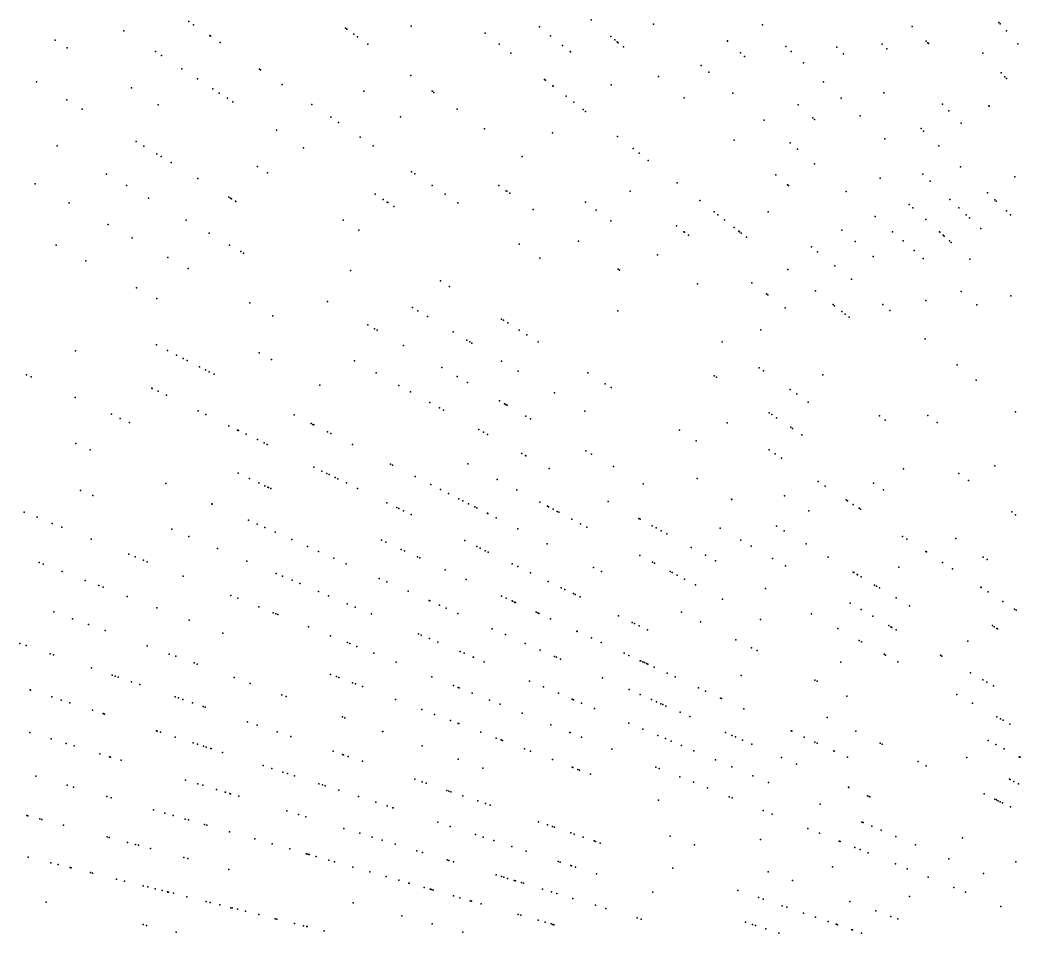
# Model space of a CAD drawing. Header units: metres. Extents: x -4327 to 4266, y -3886 to 3992.
# Drawn here: x -298.3 to -164.5, y 63.9 to 186.2 of the extents above; entities that cross this region are included whole.
import ezdxf

# ---------------------------------------------------------------- set-up
doc = ezdxf.new("R2010")
doc.units = ezdxf.units.M

msp = doc.modelspace()

# ---------------------------------------------------------------- linework, layer by layer
for p in [(-221.87, 186.17, -123.22), (-284.41, 184.7, 2100.3), (-275.71, 185.97, 2088.69), (-275.06, 185.53, 2091.09), (-254.75, 185.08, -120.77), (-254.56, 184.95, -120.68), (-245.95, 185.33, -211.78), (-245.95, 185.33, -211.78), (-245.94, 185.33, 2095.74), (-228.76, 185.25, 2090.38), (-213.53, 185.62, -124.22), (-198.95, 185.52, 2097.18), (-178.94, 185.3, 2093.21), (-167.33, 185.84, -128.71), (-167.15, 185.64, 2095.92), (-166.31, 184.71, 2095.06), (-293.58, 183.45, 2107.51), (-272.91, 184.08, -130.19), (-272.81, 184.02, -122.12), (-253.62, 184.26, -122.99), (-253.14, 183.91, 2097.54), (-236.05, 184.42, 2102.27), (-227.31, 184.07, -118.27), (-219.24, 183.97, -127.33), (-218.71, 183.52, 2093.62), (-203.64, 183.36, 2094.65), (-203.61, 183.34, 2094.4), (-177.04, 183.33, 2099.34), (-291.97, 182.44, 2088.82), (-271.52, 183.14, -126.23), (-251.77, 182.92, 2094), (-234.17, 182.95, -120.72), (-225.7, 182.77, -120.02), (-218.4, 183.26, 2090.65), (-218.25, 183.13, -124.71), (-217.56, 182.56, -126.73), (-195.83, 182.62, 2100.25), (-189.01, 182.52, 2097.36), (-182.95, 182.95, 2093.07), (-182.32, 182.32, 2095.19), (-176.83, 183.11, 2096.85), (-176.75, 183.03, 2095.86), (-164.76, 182.99, 2095.08), (-280.17, 181.94, 2098.07), (-279.37, 181.43, 2099.49), (-232.62, 181.74, 2096.32), (-224.68, 181.95, -126.93), (-224.62, 181.89, -123.34), (-201.89, 181.79, 2094.45), (-201.33, 181.28, 2097.58), (-195.12, 181.95, 2092.56), (-188.09, 181.64, 2096.51), (-169.45, 181.71, 2094.31), (-276.62, 179.64, 2101.02), (-266.23, 179.58, 2090.23), (-266.12, 179.5, 2104.66), (-207.17, 180.09, 2098.37), (-193.48, 180.42, 2102.42), (-274.56, 178.3, 2092.8), (-245.98, 178.72, -122.36), (-228.12, 178.22, 2097.11), (-227.97, 178.11, -118.82), (-212.86, 178.61, 2088.6), (-206.12, 179.17, 2096.54), (-167.01, 179.1, 2093.48), (-166.53, 178.58, 2097.33), (-166.31, 178.35, 2094.6), (-296.07, 177.9, 2102.82), (-283.37, 177.07, 2091.22), (-272.49, 176.96, 2099.51), (-263.19, 177.53, 2096.85), (-252.27, 176.64, -211.78), (-243.12, 176.64, -125.73), (-243.1, 176.62, 2092.53), (-227, 177.35, 2095.29), (-226.94, 177.3, -121.97), (-219.2, 177.5, 2093.84), (-190.78, 177.91, 2091.54), (-292.04, 175.47, 2102.83), (-271.62, 176.39, 2092.84), (-270.53, 175.69, 2099.61), (-242.9, 176.47, -126.38), (-225.22, 175.96, -123.25), (-209.44, 175.74, 2089.94), (-202.9, 176.38, 2099.61), (-188.44, 175.72, 2093.71), (-182.7, 176.43, 2092.14), (-289.97, 174.23, 2102.46), (-279.79, 174.83, 2109.1), (-269.83, 175.23, 2094.18), (-259.23, 174.85, -122.29), (-239.8, 174.23, 2096.65), (-224.2, 175.16, -126.21), (-222.92, 174.17, 2091.45), (-222.64, 173.94, -120.75), (-194.16, 174.82, 2094.77), (-174.88, 174.88, 2094.45), (-174.02, 174.02, 2103.9), (-168.66, 174.66, 2095.48), (-168.63, 174.62, 2094.98), (-256.72, 173.16, 2107.37), (-247.38, 173.22, 4285.12), (-198.72, 172.74, 2092.5), (-192.23, 173.09, 2092.57), (-192, 172.87, 2099.41), (-185.88, 173.34, 2084.06), (-263.96, 171.42, 2094.23), (-255.68, 172.46, 2090.88), (-236.16, 171.58, 2089.46), (-177.73, 171.64, 2092.46), (-177.38, 171.29, 2098.06), (-172.37, 172.37, 2093.86), (-252.76, 170.49, 2098.72), (-227.02, 171.07, 2952.1), (-218.33, 170.58, 2100.05), (-202.72, 170.1, 2093.84), (-182.58, 170.26, 2084.86), (-293.31, 169.34, 2104.93), (-282.74, 169.89, 2086.33), (-281.71, 169.27, 2100.95), (-260.34, 169.07, 2096.64), (-251.03, 169.32, 2108.62), (-216.24, 168.95, 2088.8), (-195.22, 169.71, 2092.57), (-194.28, 168.89, 2101.29), (-175.34, 169.32, 2103.68), (-279.98, 168.23, 2088.11), (-279.42, 167.89, -113.74), (-231.09, 167.9, 2094.61), (-215.45, 168.33, -126.49), (-214.24, 167.38, -122.02), (-278.06, 167.08, 2088.71), (-266.53, 166.55, 2091.26), (-192, 166.91, 2095.61), (-172.44, 166.52, -115.87), (-286.72, 165.54, 2093.99), (-274.49, 164.93, -118.64), (-265.19, 165.71, 2096.3), (-245.89, 165.86, -122.76), (-245.45, 165.56, 2094.18), (-197.18, 165.45, 2101.04), (-183.22, 164.98, 2097.81), (-177.51, 165.53, 2104.8), (-176.49, 164.58, -118.27), (-165.18, 165.18, 2096.02), (-296.27, 164.23, 2090.74), (-284.06, 164, 2104.34), (-243.14, 164, -128), (-234.22, 164, 2960.98), (-233.23, 163.31, 2948.53), (-233.15, 163.26, 2947.54), (-216.66, 163.27, -186.56), (-210.38, 164.37, 2094.05), (-195.58, 164.11, 2093.49), (-195.46, 164.01, 2092.25), (-281.11, 162.3, 2097.53), (-270.36, 162.45, -115.09), (-270.12, 162.31, 2089.12), (-269.97, 162.21, -126.75), (-269.45, 161.9, -120.77), (-250.77, 162.85, -126.06), (-249.69, 162.15, -127.82), (-241.4, 162.83, 2092.59), (-232.77, 162.99, 2951.1), (-207.34, 161.99, 2091.01), (-187.77, 163.23, 2087.48), (-173.89, 162.16, -118.14), (-168.84, 163.04, -125.7), (-167.84, 162.08, 2093.54), (-167.67, 161.92, -118.53), (-291.73, 161.71, 2094.86), (-269.42, 161.89, -121.54), (-249.15, 161.8, -128.69), (-249.06, 161.74, -130.19), (-248.26, 161.22, -131.12), (-239.71, 161.69, 2094.64), (-229.65, 160.81, -192.8), (-222.64, 161.76, 2094.75), (-221.19, 160.7, 2089.94), (-179.34, 161.48, -118.27), (-178.84, 161.03, 2096.99), (-172.68, 161.03, -120.87), (-166.31, 160.61, -126.92), (-276.04, 159.37, 2089.83), (-255.04, 159.37, 2094.27), (-219.24, 159.29, -100.4), (-205.41, 160.48, -121.29), (-204.91, 160.09, 2094.17), (-204.03, 159.41, -124.97), (-198.2, 160.5, 2100.83), (-183.89, 159.85, -120.9), (-177.08, 159.45, 2096.5), (-171.69, 160.1, -122.94), (-171.26, 159.7, -124.59), (-165.77, 160.08, 2098.89), (-286.5, 158.81, 2094.03), (-252.94, 158.05, 2101.44), (-210.47, 158.6, 3724.94), (-202.74, 158.4, -121.43), (-202.13, 157.92, 2093.85), (-188.33, 158.03, 2091.85), (-169.71, 158.26, 2102.99), (-283.26, 157.02, 2092.84), (-272.99, 157.61, 2097.45), (-223.58, 156.55, -187.7), (-209.45, 157.83, 3678.41), (-209.37, 157.77, 3676.92), (-208.85, 157.38, 3667.94), (-202.01, 157.82, -123.39), (-201.78, 157.64, 2090.12), (-201.09, 157.11, -120.61), (-181.53, 157.8, -120.99), (-180.14, 156.6, 2089.91), (-175.27, 157.81, -121.39), (-175.21, 157.76, -119.89), (-174.79, 157.38, -123.17), (-174.62, 157.23, -118.68), (-173.91, 156.59, -124.35), (-293.43, 156.02, 2094.55), (-270.24, 156.02, -101.86), (-231.5, 156.15, 2090.18), (-192.38, 155.79, 2096.44), (-186.55, 156.53, 2101.69), (-178.67, 155.31, -121.84), (-173.68, 156.38, -116.76), (-289.46, 153.91, 2095.76), (-278.5, 154.38, 2095.44), (-268.76, 155.17, -109.23), (-268.38, 154.95, 2101.02), (-228.74, 154.29, 2091.38), (-212.99, 154.75, 2092.25), (-191.58, 155.14, 2097.56), (-184.14, 154.51, 2094.5), (-177.44, 154.24, 2088.81), (-171.21, 154.16, 2098.39), (-275.79, 152.88, 2098.19), (-254.05, 152.65, 2104.73), (-218.24, 152.81, 3736.76), (-218.06, 152.69, 3733.77), (-195.56, 152.78, 2091.83), (-189.25, 153.25, 2101.69), (-242.04, 151.24, 2092.88), (-187.05, 151.47, -122.89), (-282.71, 150.32, -112.11), (-240.84, 150.5, 2099.63), (-207.65, 150.86, 2095.09), (-200.35, 150.97, 3491.75), (-191.87, 149.9, 2091.37), (-279.99, 148.87, -104.09), (-198.41, 149.51, 3444.8), (-198.41, 149.51, 3444.8), (-198.24, 149.38, -170.7), (-177.09, 148.6, 2095.03), (-172.34, 149.81, 2090.31), (-165.73, 149.22, -122.11), (-267.53, 148.3, 2097.56), (-257.16, 148.47, 2100.36), (-245.78, 147.68, -122.36), (-245.05, 147.24, -120.52), (-218.31, 147.25, 2092.75), (-195.93, 147.65, 3388.88), (-189.51, 148.06, -121.63), (-189.33, 147.92, -119.87), (-182.84, 148.06, 2090.3), (-181.89, 147.29, 2089.68), (-170.28, 148.02, -123.06), (-264.44, 146.58, 2097.32), (-243.77, 146.47, 2111.18), (-233.85, 146.13, 2098.96), (-233.62, 145.98, -124.37), (-188.33, 147.14, -124), (-187.89, 146.8, -124.54), (-187.34, 146.37, -125.33), (-251.74, 145.34, -118.09), (-250.88, 144.84, -117.87), (-250.52, 144.64, -119.54), (-233.03, 145.62, -121), (-231.48, 144.65, 2104.37), (-199.18, 144.71, 2094.83), (-240.32, 144.4, 2098.61), (-238.51, 143.31, -123.07), (-230.49, 144.03, -127.01), (-177.2, 143.5, 2097.89), (-290.85, 141.86, 2091.11), (-280.01, 142.67, -118.18), (-278.55, 141.93, -117.57), (-246.97, 142.59, 2099.72), (-238.12, 143.08, -124.69), (-237.85, 142.91, -124.18), (-228.95, 143.07, -126.16), (-204.34, 143.08, -171.55), (-277.35, 141.32, -124.48), (-276.47, 140.87, -122.91), (-275.94, 140.6, -108.05), (-266.31, 141.6, -128.9), (-264.62, 140.7, -124.43), (-253.53, 140.53, 2091.51), (-233.85, 140.51, 2094.31), (-274.28, 139.75, -103.46), (-273.47, 139.34, -107.65), (-241.87, 139.64, -126.27), (-231.62, 139.17, 2092.12), (-199.37, 139.6, 3287.25), (-198.79, 139.2, 2506.03), (-172.88, 140, 2100), (-297.41, 138.68, -131.44), (-296.81, 138.4, 2093.54), (-272.96, 139.08, 2100.78), (-272.3, 138.74, -120.48), (-250.65, 138.94, 2092.97), (-239.81, 138.46, -126.65), (-239.78, 138.44, -122.46), (-222.32, 138.92, -126.89), (-205.39, 138.54, 2088.36), (-205.11, 138.35, 2095.19), (-190.88, 138.68, 2096.26), (-170.37, 137.96, 2091.29), (-280.66, 136.89, 2101.17), (-280.59, 136.85, -120.13), (-258.19, 137.28, -126.86), (-247.59, 137.24, -118.8), (-238.41, 137.65, -125.37), (-220, 137.47, 2089.21), (-219.21, 136.98, 2091.08), (-195.23, 136.7, -163.9), (-290.91, 135.65, -127.15), (-279.79, 136.46, -121.74), (-278.7, 135.93, 2102.25), (-246.04, 136.38, -121.68), (-234.15, 135.19, 2093.36), (-226.78, 136.26, 2093.35), (-194.37, 136.1, 3366.9), (-274.46, 133.86, -124.44), (-243.44, 134.94, 2100.89), (-242.17, 134.24, -124.28), (-241.63, 133.94, -123.82), (-233.47, 134.79, -122.23), (-233.27, 134.68, 2094.5), (-233.12, 134.59, -126.68), (-222.7, 133.81, 2092.43), (-192.82, 135.01, 3339.97), (-286.04, 133.38, -116.73), (-284.87, 132.83, -120.16), (-273.41, 133.35, -125.32), (-261.6, 133.29, 2101.59), (-230.61, 133.15, -129.25), (-230, 132.79, 2092.21), (-198.05, 133.58, -117.56), (-197.71, 133.35, -113.83), (-197.08, 132.93, -119.9), (-183.31, 133.18, 2106.1), (-182.51, 132.6, 2096.9), (-176.81, 133.24, 2100.87), (-165.11, 133.7, 2092.74), (-283.66, 132.27, -120.83), (-270.33, 131.85, 2102.6), (-269.17, 131.28, 2101.77), (-269.05, 131.23, 2092.7), (-259.33, 132.13, -119.16), (-259.1, 132.02, -119.8), (-258.99, 131.96, -124.6), (-258.96, 131.95, -117.52), (-236.92, 131.33, -123), (-210.06, 131.26, 2097.68), (-203.66, 132.26, 2095.73), (-195.17, 131.64, -120.03), (-194.93, 131.48, 2089.06), (-175.57, 132.3, -151.09), (-268.02, 130.72, -124.76), (-266.53, 129.99, -121.6), (-257.14, 131.02, -117.24), (-256.69, 130.79, -122.38), (-236.29, 130.98, -123.38), (-235.75, 130.68, -122.93), (-207.8, 129.85, 2094.72), (-193.69, 130.64, 2096.27), (-290.83, 129.48, 2094.95), (-288.91, 128.63, 2096.53), (-265.63, 129.56, -125.93), (-265.23, 129.36, 2095.57), (-253.81, 129.32, -119.73), (-222.57, 128.5, 2097.82), (-198.07, 128.63, 2098.25), (-231.14, 128.13, -120), (-230.66, 127.86, -118.19), (-230.59, 127.82, 2095.23), (-221.81, 128.06, 2100.19), (-197.27, 128.11, 2100.12), (-196.38, 127.53, 2100.99), (-258.98, 126.31, -118.34), (-257.89, 125.78, 2095.45), (-248.7, 126.72, 2098.01), (-248.43, 126.58, 2095.78), (-238.36, 126.74, 2099.21), (-238.36, 126.74, 2099.21), (-227.5, 126.11, 2104.23), (-218.89, 126.38, 2091.53), (-180.08, 126.09, -151.09), (-167.87, 126.5, 2104.78), (-269.1, 125.48, -126.51), (-267.58, 124.78, -122.77), (-257.25, 125.47, 2090.25), (-256.92, 125.31, 2096.1), (-256.12, 124.92, -120.13), (-255.78, 124.75, -126.05), (-245.41, 125.04, 2096.49), (-234.46, 124.66, 2101.04), (-207.7, 124.8, 2091.26), (-172.68, 125.46, 2102.44), (-171.37, 124.51, 2086.53), (-290.18, 123.18, 2089.86), (-278.76, 124.11, 2100.45), (-266.34, 124.2, -124.08), (-265.54, 123.82, -126.16), (-265.14, 123.64, -128.44), (-265.06, 123.6, -128.02), (-264.71, 123.44, -122.57), (-254.62, 124.19, 2094.43), (-253.13, 123.46, -125.3), (-243.31, 123.97, 2096.29), (-242.03, 123.32, -123.16), (-231.82, 123.26, -118.36), (-214.91, 124.08, -121.95), (-191.51, 124.37, 2100.88), (-190.55, 123.75, 2090.44), (-184.1, 124.17, 2096.27), (-182.74, 123.26, 2091.67), (-288.56, 122.49, 2101.5), (-240.94, 122.76, 2102.68), (-239.58, 122.07, -123.16), (-239.02, 121.79, -123.93), (-203.08, 122.02, 2094.64), (-203.03, 121.99, 2094.15), (-195.98, 122.46, 2094.29), (-187.73, 121.91, 2091.3), (-187.57, 121.81, 2100.38), (-272.62, 121.38, -121.61), (-272.57, 121.36, 2102.18), (-249.22, 121.55, -120.3), (-247.89, 120.9, -119.3), (-247.6, 120.76, -124.37), (-247, 120.47, 2091.78), (-238.29, 121.41, -125.69), (-237.44, 120.98, -128.27), (-237.18, 120.85, -128.31), (-228.74, 121.62, -121.75), (-227.71, 121.08, 2095.69), (-227.56, 120.99, -124.57), (-226.97, 120.68, -121.32), (-219.59, 121.72, 2096.77), (-192.75, 120.45, 2091.18), (-186.81, 121.32, 2102.74), (-186.01, 120.8, -119.1), (-185.84, 120.68, 2091.8), (-297.72, 120.29, -126.18), (-295.98, 119.59, -118.46), (-267.73, 119.2, -122.8), (-245.94, 119.95, 2091.68), (-235.76, 120.13, 2093.6), (-235.75, 120.12, -122.94), (-235.72, 120.1, 2102.42), (-235.7, 120.1, 2093.1), (-234.58, 119.53, 2101.57), (-226.41, 120.38, 2093.1), (-226.2, 120.27, -124.87), (-224.47, 119.35, 2103.69), (-215.49, 119.45, -123.26), (-215.32, 119.35, -123.67), (-165.59, 120.31, 2095.78), (-165.08, 119.94, 2101.12), (-293.99, 118.78, 2109.81), (-292.68, 118.25, 2100.41), (-277.98, 117.99, 2102.93), (-266.55, 118.68, -122.63), (-265.53, 118.22, 2097.2), (-231.66, 118.04, 2093.92), (-223.28, 118.72, 2092.53), (-222.43, 118.27, 2094.15), (-213.69, 118.45, 2098.58), (-213.19, 118.17, -122.94), (-212.51, 117.8, 2096.97), (-204.6, 118.13, 2099), (-197.09, 118.42, 2094.17), (-196.04, 117.79, 2093.55), (-288.77, 116.67, -119.26), (-275.68, 117.02, 2093.69), (-264.14, 117.6, -118.56), (-261.94, 116.63, -122.36), (-249.94, 116.55, -120), (-238.79, 116.47, -119.94), (-211.74, 117.37, -121.78), (-201.85, 116.54, -124.5), (-180.22, 117.04, 2094), (-179.63, 116.65, 2087.04), (-173.09, 116.75, 2090.6), (-271.87, 115.4, -128.9), (-259.84, 115.69, -121.38), (-249.34, 116.27, -121.5), (-247.27, 115.3, -119.25), (-246.85, 115.11, -120.29), (-237.18, 115.68, -127.91), (-236.73, 115.46, -124.31), (-236.03, 115.12, -121.85), (-227.75, 116.05, 2095.97), (-208.47, 115.56, 2086.93), (-200.44, 115.73, 2097.52), (-193.12, 116.04, 2094.17), (-283.75, 114.64, -124.13), (-282.88, 114.29, 2108.29), (-281.78, 113.85, -118.66), (-267.95, 113.74, -121.04), (-258.34, 115.02, 2099.29), (-256.28, 114.1, 2099.84), (-245.12, 114.3, -125.13), (-245.1, 114.29, -124.58), (-244.79, 114.15, -125.32), (-235.66, 114.94, 2102.21), (-215.34, 114.5, 2094.85), (-206.58, 114.51, 2098.5), (-205.22, 113.76, -123.7), (-197.59, 114.08, 2099.14), (-190.14, 114.25, 2094.03), (-177.11, 115.01, 2102.92), (-177, 114.95, 2101.68), (-169.41, 114.27, 2092.29), (-168.9, 113.93, 2097.88), (-295.74, 113.52, -117.16), (-295.21, 113.32, 2096.28), (-281.26, 113.63, 2104.25), (-254.63, 113.37, 2095.04), (-241.41, 112.57, 2098.41), (-232.43, 113.36, -124.47), (-231.68, 113, -125.63), (-221.56, 112.89, 2096.05), (-213.65, 113.6, -118.1), (-213.4, 113.47, 2095.86), (-195.88, 113.09, 2102.37), (-180.71, 112.92, 2087.65), (-174.87, 113.56, 2087.86), (-173.54, 112.7, 2095.06), (-292.67, 112.35, -118.09), (-289.56, 111.15, -117.02), (-276.46, 111.7, 2092.61), (-264.02, 112.07, 2094.7), (-263.16, 111.7, -120.52), (-261.88, 111.16, -122.5), (-250.25, 111.42, -124.75), (-238.61, 111.27, 2101.57), (-230, 112.18, -150.26), (-220.49, 112.35, 2095.69), (-211.28, 112.34, -123.98), (-211.02, 112.2, -124), (-210.35, 111.84, 2096), (-209.39, 111.33, 2096.63), (-186.81, 112.25, -127.02), (-186.72, 112.19, -125.21), (-186.28, 111.93, -122.56), (-186.25, 111.91, -126.16), (-185.74, 111.61, -121.12), (-287.75, 110.46, -118.6), (-287.17, 110.23, -123.6), (-260.84, 110.72, 2094.92), (-249.2, 110.95, -122.43), (-227.61, 111.01, 2095.5), (-225.89, 110.17, -121.14), (-225.4, 109.94, 2104.11), (-207.91, 110.55, -127.44), (-198.55, 110.06, 2099.26), (-183.94, 110.52, 2091.02), (-183.71, 110.38, -124.28), (-183.31, 110.14, 2095.11), (-169.75, 110.24, -118.41), (-169.7, 110.2, -120.01), (-283.97, 109, 2101.86), (-270.1, 109.13, 2101.91), (-269.16, 108.75, 2103.06), (-258.35, 109.66, -120.67), (-257, 109.09, -124.03), (-246.37, 109.69, -126.2), (-243.55, 108.44, 2091.07), (-243.46, 108.4, 2090.33), (-233.86, 109.05, -116.83), (-233.22, 108.75, -118.37), (-232.45, 108.39, -120.2), (-224.24, 109.37, -128.75), (-223.99, 109.25, -129.82), (-223.36, 108.94, -123.48), (-204.29, 108.62, 2096.77), (-181.07, 108.8, 2092.11), (-168.77, 109.6, -120.39), (-279.96, 107.47, -120.68), (-266.32, 107.6, -126.85), (-254.51, 108.03, -120.85), (-253.44, 107.58, 2095.74), (-242.18, 107.82, -118.81), (-241.28, 107.42, -123.95), (-232.39, 108.37, -120.34), (-232.11, 108.23, -124.48), (-232.02, 108.19, 2099.2), (-232, 108.18, -125.28), (-187.23, 108.09, 2095.38), (-185.75, 107.24, 2101.33), (-179.28, 107.72, 2094.33), (-166.79, 108.31, 2095.33), (-165.22, 107.3, -132.65), (-165.01, 107.16, 2097.29), (-293.78, 106.93, 2103.65), (-291.26, 106.01, 2093.43), (-275.64, 105.81, -121.45), (-264.4, 106.82, -120.95), (-264.07, 106.69, 2097), (-263.78, 106.57, -118.66), (-251.28, 106.66, 2086.72), (-239.71, 106.72, -125.24), (-229.23, 106.89, 2102.59), (-229.02, 106.79, -125.73), (-228.88, 106.73, 2099.36), (-227.3, 105.99, 2094.54), (-218.19, 106.42, -120.46), (-209.8, 106.9, -121.03), (-199.19, 105.91, 2096.9), (-192.39, 106.65, 2087.44), (-184.19, 106.34, -128.03), (-289.14, 105.24, 2094.01), (-286.9, 104.42, 2101.69), (-259.68, 104.92, 2105.2), (-235.11, 104.68, -118.9), (-216.37, 105.53, -122.25), (-216.07, 105.39, 2094.75), (-215.45, 105.08, 2098.86), (-214.32, 104.53, -125.04), (-207.22, 105.58, -126.52), (-188.86, 104.69, 2092.89), (-182.02, 105.09, 2092.97), (-181.77, 104.95, -125.88), (-181.62, 104.86, -129.07), (-181.06, 104.53, -127.25), (-168.19, 105.1, 2089.61), (-167.94, 104.94, -129.29), (-167.57, 104.71, -125.35), (-167.49, 104.66, 2092.95), (-271.14, 104.08, 2087.14), (-256.75, 103.74, -119.24), (-244.97, 103.98, -128.45), (-244.62, 103.83, -121.02), (-243.51, 103.36, -118.21), (-233.33, 103.89, -117.16), (-223.77, 104.35, 2100.79), (-223.72, 104.32, 2100.29), (-221.84, 103.44, 2092.48), (-202.51, 103.18, -121.56), (-186.01, 103.11, -123.64), (-171.47, 103.03, 2095.47), (-298.29, 102.71, -120.61), (-297.46, 102.42, -118.7), (-281.28, 102.38, 2100.78), (-254.47, 102.81, -124.81), (-254.16, 102.69, 2086.57), (-253.22, 102.31, 2096.54), (-242.4, 102.89, 2092.75), (-230.71, 102.72, -125.48), (-228.67, 101.81, 2100.14), (-220.55, 102.84, 2100.2), (-200.4, 102.11, -129.44), (-199.67, 101.74, -127.35), (-185.7, 102.94, -121.74), (-294.26, 101.32, -117.04), (-293.79, 101.16, 2098.62), (-278.31, 101.29, -123.15), (-277.44, 100.98, -121.45), (-250.95, 101.39, -126.48), (-239.41, 101.62, 2103.99), (-238.86, 101.39, -121.43), (-237.66, 100.88, 2107.49), (-237.6, 100.86, -122), (-226.78, 100.97, -122.34), (-226.52, 100.85, -126.26), (-225.98, 100.61, 2104.76), (-217.46, 101.4, 2100.84), (-216.81, 101.1, -124.12), (-215.29, 100.39, -118.03), (-215.22, 100.36, -122.06), (-182.68, 101.26, -130.44), (-182.48, 101.15, 2089.11), (-175.14, 101.12, 2094.26), (-174.95, 101.01, 2092.02), (-288.74, 99.42, 2094.1), (-274.99, 100.09, 2094.66), (-274.57, 99.93, 2091.44), (-247.96, 100.18, -125.69), (-236.18, 100.25, -117.01), (-214.94, 100.23, -118.81), (-214.75, 100.14, 2094.89), (-214.48, 100.01, -125.25), (-214.29, 99.92, -120.23), (-213.45, 99.53, -122.03), (-188.48, 100.22, 2091.38), (-180.85, 100.25, 2093.56), (-285.95, 98.46, -123.05), (-285.57, 98.33, -120.02), (-285.16, 98.19, -119.08), (-269.65, 98.15, 2095.7), (-256.73, 98.55, 2102.09), (-255.96, 98.26, -127.21), (-255.63, 98.13, 2101.99), (-243.18, 98.25, -124.31), (-220.35, 98.11, -122.98), (-211.69, 98.71, 2095.77), (-210.65, 98.23, 2095.9), (-201.79, 98.42, 2097.52), (-191.94, 97.8, -125.87), (-171.1, 98.78, 2106), (-169.45, 97.83, -58.6), (-296.93, 96.48, -119.36), (-296.87, 96.46, -119.53), (-283.36, 97.57, 2103.26), (-282.26, 97.19, 2095.09), (-267.5, 97.36, -120.19), (-253.79, 97.42, 2104.77), (-253.41, 97.28, -130.65), (-252.48, 96.92, 2102.93), (-240.29, 97.08, 2096.54), (-239.65, 96.82, -124.76), (-239.52, 96.77, -120.38), (-230.1, 97.67, -127.8), (-228.25, 96.89, 2099.91), (-216.8, 96.53, -117.92), (-207.52, 96.77, 2096.03), (-191.64, 97.64, -126.45), (-168.92, 97.53, -123.29), (-168.05, 97.02, -125.79), (-294.03, 95.54, -116.84), (-292.78, 95.13, 2095), (-277.54, 95.57, 2092.76), (-277.1, 95.41, -122.8), (-276.49, 95.2, -126.86), (-263.27, 95.82, 2097.12), (-262.68, 95.61, 2092.41), (-248.06, 95.22, -119.26), (-237.79, 96.07, -124.31), (-235.46, 95.13, 2101.46), (-226.22, 96.03, -122.28), (-224.4, 95.25, -125.64), (-224.21, 95.17, 2092.12), (-215.32, 95.86, 2094.03), (-213.78, 95.18, -124.35), (-206.59, 96.33, 2086.59), (-204.55, 95.38, -119.77), (-204.45, 95.34, -122.08), (-187.68, 95.63, -130.9), (-172.92, 95.85, 2095.19), (-291.63, 94.76, 2102.76), (-288.57, 93.76, -123.26), (-275.22, 94.77, -118.43), (-273.77, 94.27, -126.56), (-273.5, 94.17, 2103.96), (-244.52, 93.86, 2099.98), (-234.05, 94.56, -124.57), (-223.14, 94.72, -123.93), (-221.42, 93.99, 2095.99), (-213.13, 94.89, -122.5), (-212.53, 94.62, -119.42), (-212.29, 94.52, 2105.97), (-211.87, 94.33, 2101.74), (-201.45, 93.94, -126), (-170.86, 94.71, -61.3), (-287.17, 93.31, 2102.68), (-287.07, 93.27, 2101.94), (-287, 93.25, 2101.44), (-255.14, 92.86, 2093.21), (-254.82, 92.75, 2099.56), (-242.82, 93.21, 2094.66), (-240.71, 92.4, -125.49), (-231.08, 93.36, -123.16), (-209.97, 93.49, -124.71), (-208.68, 92.91, 2101.62), (-190.27, 92.8, 2096.59), (-167.58, 92.89, -124.5), (-167.11, 92.63, -59.96), (-166.74, 92.43, 2093.59), (-280.04, 90.99, -122.06), (-267.83, 92.22, 2094.18), (-266.55, 91.78, -120.3), (-239.67, 92, 2095.58), (-239.59, 91.97, 2094.84), (-227.26, 91.82, -122.46), (-216.83, 92.04, -118.65), (-214.95, 91.24, -118.26), (-195.12, 90.99, 2086.67), (-165.84, 91.92, -127.52), (-165.83, 91.92, -121.15), (-296.96, 90.79, 2097.39), (-294.1, 89.92, -117.57), (-279.93, 90.95, 2098.46), (-279.5, 90.82, -118.83), (-277.52, 90.17, 2097.04), (-263.89, 90.86, -123.62), (-263.87, 90.86, -123.07), (-262.06, 90.23, 2100.8), (-249.79, 90.92, 2103.27), (-249.74, 90.9, 2093.7), (-236.61, 90.83, -122.5), (-234.57, 90.04, 2108.08), (-233.92, 89.79, -125.53), (-233.73, 89.72, -120.84), (-224.73, 90.8, -125.08), (-224.67, 90.77, -119.09), (-223.14, 90.15, 2096.99), (-212.96, 90.4, 2086.21), (-211.93, 89.96, -123.47), (-203.89, 90.78, -121.26), (-203.04, 90.4, -122.96), (-202.57, 90.19, -124.9), (-201.61, 89.76, -125.74), (-195.01, 90.94, 2096.74), (-193.35, 90.16, -118.94), (-186.47, 90.95, -118.65), (-168.76, 89.73, -82.67), (-292.13, 89.31, -120.81), (-291.05, 88.98, -123.64), (-275.12, 89.39, 2095.63), (-274.55, 89.21, -127.3), (-273.76, 88.95, -123.58), (-273.36, 88.82, -121.36), (-272.76, 88.63, -125.36), (-272.73, 88.62, -119.06), (-244.49, 88.99, 2095.41), (-230.77, 88.59, -123.33), (-219.12, 88.53, -124.25), (-211.15, 89.63, 2099.76), (-209.76, 89.04, -117.76), (-208.11, 88.34, -126.37), (-200.37, 89.21, -125.6), (-191.93, 89.5, -122.19), (-191.61, 89.35, -118.78), (-189.41, 88.32, -126.9), (-183.22, 89.36, -127.15), (-183.21, 89.36, -126.68), (-182.94, 89.23, -125.27), (-167.74, 89.19, -105.38), (-166.61, 88.59, -106.15), (-287.6, 87.93, -121.22), (-286.32, 87.54, -124.49), (-286.2, 87.5, 2108.62), (-284.76, 87.06, 2097.97), (-271.19, 88.11, 2099.47), (-256.37, 88.27, -125.44), (-255.12, 87.84, -124.12), (-255.01, 87.81, 2097.23), (-254.38, 87.59, -119.17), (-239.66, 87.23, 2100.83), (-229.98, 88.28, -128.84), (-227.04, 87.15, -121.83), (-205.24, 87.12, -121.14), (-196.39, 87.44, 2094.75), (-189.34, 88.29, -126.54), (-187.57, 87.46, -129.24), (-171.6, 87.43, 2102.2), (-164.62, 87.53, -87), (-164.53, 87.48, -112.17), (-164.49, 87.46, -125.73), (-265.76, 86.35, 2091.67), (-264.61, 85.98, 2091.32), (-252.46, 86.93, -121.24), (-236.36, 86.03, -125.84), (-224.43, 86.15, -117.33), (-224.31, 86.11, -123.17), (-223.63, 85.84, 2097.36), (-223.42, 85.76, 2095.38), (-213.23, 86.15, -127.07), (-212.76, 85.96, -124.35), (-203.04, 86.18, -123.92), (-194.41, 86.56, 2096.23), (-178.12, 86.88, 2100.17), (-177.03, 86.34, 2099.53), (-296.16, 84.92, -123.02), (-276.13, 84.42, -127.15), (-263.13, 85.49, 2097.08), (-262.5, 85.29, 2092.12), (-261.54, 84.98, 2102.09), (-245.47, 84.52, -125.83), (-221.96, 85.2, -122.04), (-210.01, 84.85, 2105.35), (-200.25, 85, 2086.19), (-165.91, 84.54, -123.61), (-165.81, 84.48, -110.64), (-292, 83.73, 2107.22), (-291.11, 83.48, 2100.78), (-274.48, 83.92, -123.59), (-273.84, 83.72, 2099.81), (-271.99, 83.16, -117.54), (-258.29, 83.92, -119.59), (-257.8, 83.76, 2089.74), (-257.46, 83.65, -123.99), (-255.64, 83.06, -122.76), (-244.49, 84.18, -125.68), (-243.94, 83.99, -124.01), (-241.17, 83.04, 2091.5), (-208.19, 84.12, -122.95), (-206.32, 83.36, -122.47), (-198.14, 84.11, 2097.48), (-187.43, 83.45, -120.63), (-187.41, 83.44, -122.13), (-165.3, 84.23, -124.18), (-164.7, 83.92, -126.08), (-286.69, 82.21, -124.01), (-286.1, 82.04, -120.91), (-270.84, 82.81, -121.04), (-270.81, 82.8, -121.76), (-270.21, 82.61, 2097.55), (-270.11, 82.58, -118.35), (-269.02, 82.25, -119.14), (-253.01, 82.21, -125.74), (-240.92, 82.95, 2098.84), (-240.64, 82.86, -116.74), (-239.05, 82.31, -120.34), (-237.04, 81.62, -118.99), (-212.85, 81.71, 2097.65), (-203.4, 82.18, -124.51), (-203.02, 82.03, -125.23), (-184.88, 82.31, -123.34), (-184.68, 82.23, 2093.51), (-184.59, 82.19, 2092.52), (-169.3, 82.58, -87.03), (-167.85, 81.87, 2088.67), (-167.62, 81.75, -111.43), (-167.39, 81.64, 2095.74), (-280.45, 80.42, -127.14), (-280.44, 80.42, -119.45), (-262.61, 80.29, 2090.29), (-250.69, 81.45, -127.94), (-249.18, 80.96, 2100.72), (-249.18, 80.96, 2091.4), (-248.4, 80.71, -121.36), (-248.35, 80.69, -124.99), (-236.01, 81.26, -121.83), (-235.39, 81.05, 2098.53), (-198.87, 80.35, -120.97), (-191.22, 81.17, -111.99), (-167.15, 81.52, -110.85), (-166.81, 81.36, -109.53), (-165.77, 80.85, 2088.37), (-297.37, 79.68, 2103.09), (-297.36, 79.68, 2095), (-297.22, 79.64, 2094.01), (-295.64, 79.22, 2106.88), (-295.36, 79.14, -120.74), (-278.9, 79.97, -128.33), (-277.79, 79.66, 2101.98), (-276.19, 79.2, -127.27), (-275.74, 79.07, 2094.95), (-261.02, 79.8, -122.68), (-260.06, 79.51, -121.88), (-197.67, 79.86, 2099.96), (-292.45, 78.36, -127.45), (-273.62, 78.46, -124.04), (-273.27, 78.36, -126.11), (-254.94, 77.94, -121.58), (-242.39, 78.76, -120.12), (-240.73, 78.22, -119.13), (-228.91, 78.82, -121.78), (-227.69, 78.4, -125.94), (-227.69, 78.4, -125.94), (-227.06, 78.18, 2092.51), (-226.79, 78.09, 2100.1), (-192.9, 77.94, -120.65), (-185.65, 78.8, -123.52), (-185.47, 78.73, -121.44), (-184.31, 78.24, 2097.46), (-183.06, 77.7, -127.53), (-286.62, 76.8, -122.44), (-286.35, 76.73, 2096.9), (-270.27, 77.5, 2104.55), (-266.89, 76.53, 2095.69), (-252.83, 77.3, -123.37), (-251.18, 76.79, -126.43), (-249.83, 76.38, -116.4), (-237.35, 77.12, -118.45), (-236.32, 76.79, -124.65), (-234.9, 76.32, -123.73), (-224.59, 77.33, -123.57), (-224.15, 77.18, -117.31), (-222.93, 76.76, 2094.77), (-211.29, 76.9, 2100.75), (-199.2, 76.47, 2090.39), (-191.3, 77.29, -121.61), (-181.09, 76.87, 2097.04), (-172.2, 76.67, 2095.29), (-283.89, 76.07, -124.66), (-282.83, 75.78, 2095.9), (-282.43, 75.68, 2092.92), (-280.82, 75.25, 2097.7), (-264.55, 75.86, -121.9), (-262.2, 75.19, -123.68), (-248.1, 75.85, -117.98), (-245.2, 74.96, 2102.42), (-232.47, 75.53, -128.18), (-221.48, 76.26, -127.1), (-221.28, 76.19, -124.85), (-220.66, 75.98, -124.49), (-208.06, 75.73, 2101.12), (-188.69, 76.23, -128.63), (-188.54, 76.18, -126.53), (-186.6, 75.39, 2096.11), (-185.89, 75.1, -117.73), (-178.49, 75.76, -130.1), (-297.19, 74.1, 2108.37), (-276.39, 74.06, -125.62), (-275.85, 73.91, 2094.12), (-260.02, 74.56, 2094.35), (-259.77, 74.49, -122), (-259.76, 74.49, -125.02), (-259.6, 74.44, -122.99), (-258.65, 74.17, 2101.34), (-256.98, 73.69, -127.07), (-256.97, 73.68, 2096.78), (-244.42, 74.73, -115.56), (-241.13, 73.72, -118.84), (-240.93, 73.66, 2094.4), (-230.55, 74.91, -126.11), (-184.81, 74.67, 2100.06), (-174.03, 73.87, 2088.71), (-294.16, 73.34, 2094.93), (-293.19, 73.1, 2096.08), (-291.56, 72.69, 2100.62), (-291.45, 72.67, -122.79), (-270.33, 72.43, 2094.89), (-256.23, 73.47, -121.04), (-253.76, 72.76, 2097.96), (-240.28, 73.46, 2108.08), (-226.28, 73.52, -118.38), (-226.03, 73.44, -123.31), (-224.57, 72.97, -118.62), (-224.51, 72.95, -121.5), (-223.97, 72.77, -116.53), (-210.94, 72.63, 2095.16), (-189.59, 72.78, 2091.16), (-181.13, 73.18, -119.49), (-179.57, 72.55, -124.05), (-165.05, 73.48, 2097.99), (-288.86, 72.02, 2097.48), (-288.61, 71.96, -124.63), (-285.36, 71.15, 2096.73), (-251.5, 72.12, -126.81), (-249.3, 71.49, 2098.03), (-247.6, 71, 2102.53), (-234.58, 71.72, -120.39), (-233.85, 71.49, -122.5), (-233.57, 71.41, -124.19), (-233.05, 71.25, 2103.18), (-232.19, 70.99, 2095.48), (-232, 70.93, 2093.74), (-221.16, 71.86, -125.52), (-198.2, 72.14, 2100.44), (-198.18, 72.13, 2100.19), (-194.93, 70.95, 2100.28), (-176.77, 71.42, 2106.39), (-169.38, 71.9, 2096.69), (-284.31, 70.89, 2097.38), (-281.83, 70.27, 2095.72), (-281.19, 70.11, -119.58), (-280.22, 69.87, -126.41), (-279.28, 69.63, -126.74), (-246.27, 70.62, -124.87), (-246.24, 70.61, -118.52), (-244.2, 70.02, -121.26), (-243.43, 69.8, 2095.5), (-243.24, 69.75, -123.33), (-243, 69.68, -117.46), (-231.18, 70.68, -123.59), (-230.94, 70.61, -121.31), (-228.36, 69.82, 2100.97), (-202.23, 69.63, 2095.36), (-173.36, 70.04, 2091.16), (-278.57, 69.45, -127.17), (-278.49, 69.43, 2087.61), (-278.41, 69.42, -126.91), (-278.4, 69.41, 2095.45), (-277.77, 69.26, -122.16), (-275.95, 68.8, 2094.02), (-240.27, 68.9, 2097.16), (-239.43, 68.65, 2099.53), (-238.08, 68.27, -121.22), (-227.19, 69.46, -117.4), (-226.46, 69.24, 2093.65), (-224.33, 68.58, -122.2), (-213.6, 69.4, 2098.26), (-199.5, 68.69, -117.48), (-198.87, 68.48, -126.61), (-179.26, 68.81, 2095.97), (-171.76, 69.39, 2097.59), (-294.78, 68.06, 2114.97), (-273.38, 68.16, 2091.61), (-272.86, 68.03, -121.27), (-271.55, 67.71, 2094.89), (-270.06, 67.33, -120.39), (-269.9, 67.29, -118.88), (-269.2, 67.12, -119.29), (-253.71, 67.98, 2096.61), (-237.88, 68.21, 2095.69), (-236.6, 67.84, -124.32), (-221.31, 67.66, 2097.27), (-219.91, 67.23, 2094.41), (-196.33, 67.6, -126.23), (-195.69, 67.38, 2095.55), (-187.28, 68.17, 2087.76), (-167.06, 67.5, 2105.81), (-268.13, 66.85, -123.67), (-266.34, 66.41, -121.05), (-264.13, 65.86, 2098.67), (-263.92, 65.8, -126.56), (-247.22, 66.24, 2098.7), (-231.64, 66.42, -126.7), (-231.26, 66.31, -122), (-228.95, 65.65, -123.41), (-215.72, 65.95, 2107.46), (-215.16, 65.78, -120.02), (-193.44, 66.61, -120.13), (-191.83, 66.05, -115.59), (-183.79, 66.89, 2097.15), (-181.79, 66.17, 2099.1), (-180.84, 65.82, 2088.15), (-281.8, 65.06, 2095.13), (-281.37, 64.96, -125.84), (-261.56, 65.22, -125.26), (-260.34, 64.91, -122.01), (-259.89, 64.8, -123.03), (-259.87, 64.79, -124.27), (-257.6, 64.23, 2091.47), (-243.13, 65.15, 2092.42), (-228.03, 65.39, -117.55), (-227.2, 65.15, -125.26), (-227, 65.09, -120.24), (-226.86, 65.05, 2096.76), (-201.2, 65.37, -124.07), (-200.27, 65.07, 2096.95), (-199.89, 64.95, -120.96), (-198.51, 64.5, -129.24), (-190.16, 65.48, -117.65), (-189.1, 65.11, 2094.98), (-188.93, 65.05, -119.84), (-186.99, 64.38, -114.97), (-186.89, 64.35, -124.79), (-277.39, 64.04, -123.32), (-239.06, 64.06, -120.46), (-196.78, 63.94, -122.11), (-185.7, 63.94, -124.9)]:
    msp.add_point(p)

doc.saveas('drawing.dxf')
